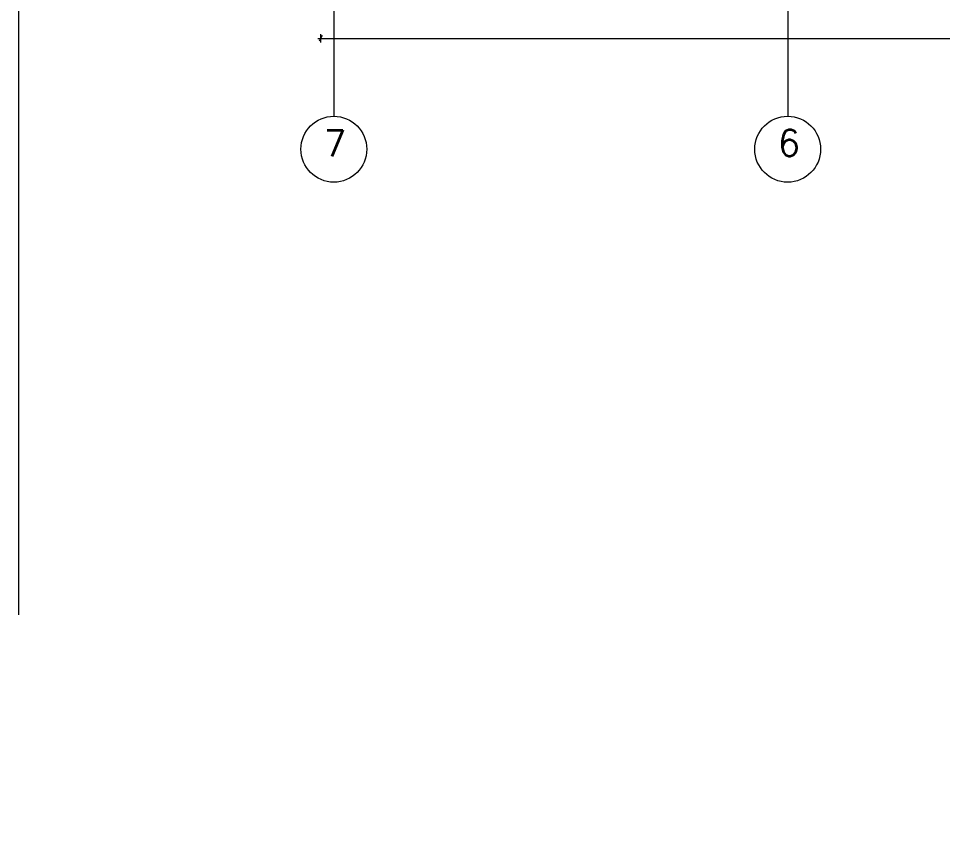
# Model space of a CAD drawing. Header units: millimetres. Extents: x 476244520 to 476657119, y 4620824743 to 4621446928.
# Drawn here: x 476599165 to 476613213, y 4621057885 to 4621070402 of the extents above; entities that cross this region are included whole.
import ezdxf

# ---------------------------------------------------------------- set-up
doc = ezdxf.new("R2010")
doc.units = ezdxf.units.MM
doc.header["$MEASUREMENT"] = 0
for name, color, linetype, lineweight in [('a-iataki_Pen_No__5_Pen_No__5_Pen_No__142', 142, 'Continuous', 0), ('New_Structural - Bearing_Pen_No__1', 1, 'Continuous', 0), ('zoma_Pen_No__142', 142, 'Continuous', 0), ('zoma_Pen_No__5_Pen_No__5_Pen_No__142', 142, 'Continuous', 0)]:
    doc.layers.add(name, color=color, linetype=linetype, lineweight=lineweight)
doc.layers.add('zoma', color=7, linetype='Continuous')
doc.styles.add('GENERATED_STYLE_2', font='arial.ttf')
doc.dimstyles.new('GENERATED_STYLE__1', dxfattribs={"dimtxt": 200, "dimasz": 64.421331, "dimexe": 0.18, "dimexo": 3, "dimgap": 0.09, "dimtad": 1, "dimtih": 1, "dimtoh": 1, "dimlfac": 0.001, "dimzin": 0, "dimdsep": 46, "dimtxsty": 'GENERATED_STYLE_2', "dimblk": 'ARROWHEAD_2', "dimblk1": 'ARROWHEAD_2', "dimblk2": 'ARROWHEAD_2', "dimcen": 0.09, "dimclrd": 142, "dimclre": 142, "dimclrt": 142, "dimadec": 0, "dimazin": 0, "dimtfac": 1, "dimtdec": 4, "dimtmove": 0, "dimatfit": 3, "dimfxl": 1, "dimtolj": 1, "dimtzin": 0, "dimarcsym": 0})

# ---------------------------------------------------------------- blocks, each defined once
blk = doc.blocks.new('*D23', base_point=(476844527, 4621385791))
at = {"layer": 'zoma_Pen_No__142', "color": 142, "linetype": 'Continuous', "lineweight": 0, "transparency": 16777216}
for p, q in [((476603759, 4621070035), (476603759, 4621070162)), ((476645559, 4621070035), (476645559, 4621070162)), ((476603718, 4621070098), (476603759, 4621070098)), ((476603784, 4621070141), (476603735, 4621070056)), ((476603759, 4621070098), (476645559, 4621070098)), ((476645535, 4621070056), (476645584, 4621070141)), ((476645559, 4621070098), (476645601, 4621070098))]:
    blk.add_line(p, q, dxfattribs=at)
at = {"layer": 'zoma_Pen_No__142', "color": 142, "lineweight": 0, "transparency": 16777216, "insert": (476624317, 4621070138), "char_height": 200, "attachment_point": 7, "style": 'GENERATED_STYLE_2'}
blk.add_mtext('\\A1;{\\pql;\\fArial CYR|b0|i0|c204|p34;41.80}', dxfattribs=at)
blk = doc.blocks.new('ARROWHEAD_2')
at = {"color": 0, "linetype": 'Continuous', "lineweight": 0}
for p, q in [((0, 0), (-1, 0)), ((-0.38, -0.66), (0.38, 0.66))]:
    blk.add_line(p, q, dxfattribs=at)

msp = doc.modelspace()

# ---------------------------------------------------------------- linework, layer by layer
at = {"layer": 'New_Structural - Bearing_Pen_No__1', "color": 1, "linetype": 'Continuous', "lineweight": 0}
msp.add_line((476599164.718, 4621088065.135), (476599164.718, 4621061333.809), dxfattribs=at)
at = {"layer": 'zoma_Pen_No__5_Pen_No__5_Pen_No__142', "color": 142, "linetype": 'Continuous', "lineweight": 0}
for p, q in [((476603959.051, 4621075197.495), (476603959.051, 4621068914.78)), ((476610859.051, 4621075197.495), (476610859.051, 4621068914.78))]:
    msp.add_line(p, q, dxfattribs=at)
for centre in [(476603959.051, 4621068413.665), (476610859.051, 4621068413.665)]:
    msp.add_circle(centre, 501.115, dxfattribs=at)

# ---------------------------------------------------------------- texts
at = {"layer": 'a-iataki_Pen_No__5_Pen_No__5_Pen_No__142', "color": 142, "linetype": 'Continuous', "lineweight": 0, "char_height": 400, "attachment_point": 1}
for s, insert in [('\\A1;{\\pql;\\Ftxt.shx;7}', (476603806.909, 4621068702.983)), ('\\A1;{\\pql;\\Ftxt.shx;6}', (476610707.279, 4621068709.783))]:
    msp.add_mtext(s, dxfattribs=dict(at, insert=insert))

# ---------------------------------------------------------------- dimensions: what is measured, and where the dimension line sits
at = {"layer": 'zoma', "color": 142, "linetype": 'Continuous', "lineweight": 0}
dim = msp.add_linear_dim(base=(476645559.051, 4621070098.448), p1=(476603759.051, 4621058005.896), p2=(476645559.051, 4621057885.009), dimstyle='GENERATED_STYLE__1', dxfattribs=at)
dim.commit()
dim.dimension.update_dxf_attribs({"geometry": '*D23', "text_midpoint": (476624653.109, 4621070238.448), "dimtype": 160})

doc.saveas('drawing.dxf')
